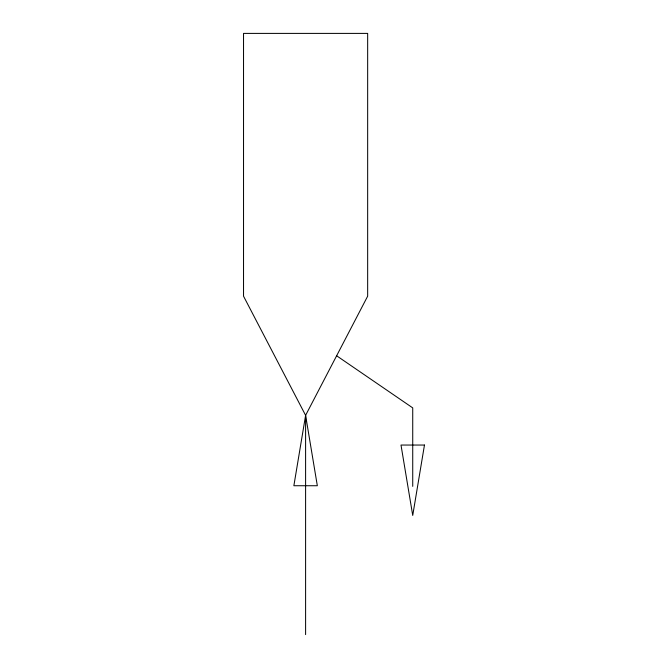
<?xml version="1.0" encoding="UTF-8"?>
<svg xmlns="http://www.w3.org/2000/svg" width="668" height="668" viewBox="0 0 668 668"><rect width="100%" height="100%" fill="white"/><g stroke="black" fill="none" stroke-linecap="round" stroke-linejoin="round"><path stroke-width="1" d="M305.602 415.354L293.87 485.736L317.333 485.736L305.602 415.354L243.536 296.183L243.536 33.4L367.659 33.4L367.659 296.183L305.602 415.354L305.602 634.6M336.63 355.768L412.732 407.889L412.732 486.362M424.464 445.047L412.732 515.429L401 445.047L424.464 445.047"/></g></svg>
